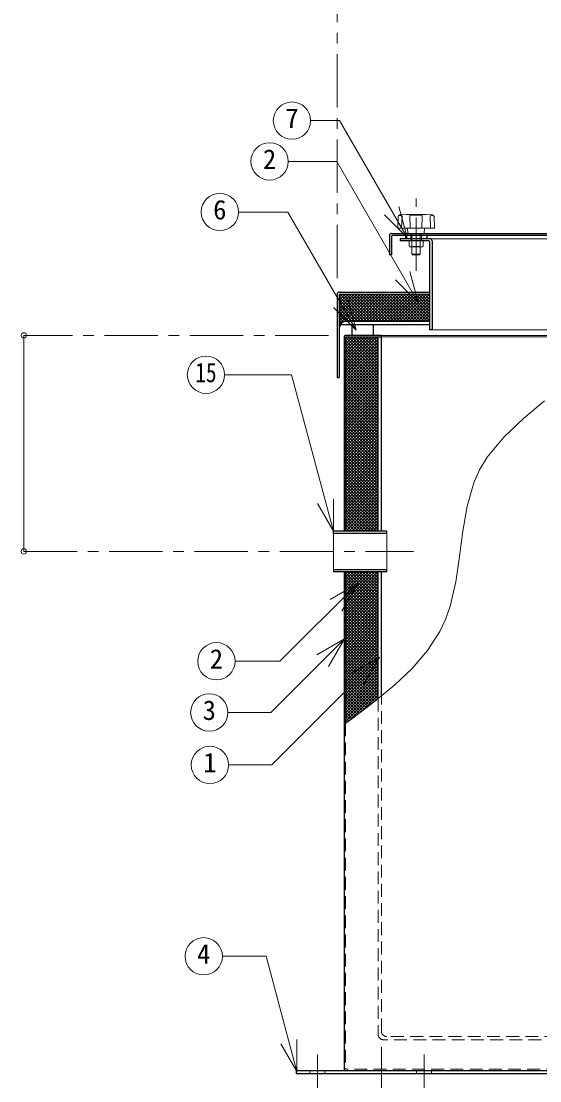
# Model space of a CAD drawing. Units: millimetres at full size, sheet at 1:10; details may follow other scales. Extents: x -2123 to 1927, y -1358 to 1452.
# Drawn here: x -700 to -214, y -832 to 161 of the extents above; entities that cross this region are included whole.
import ezdxf
from ezdxf.enums import TextEntityAlignment as Align

# ---------------------------------------------------------------- set-up
doc = ezdxf.new("R2010")
doc.units = ezdxf.units.MM
doc.header["$LTSCALE"] = 10
doc.header["$PDMODE"] = 32
doc.header["$PDSIZE"] = 5
doc.linetypes.add('CHAIN1', pattern=[8, 5, -1, 1, -1])
doc.linetypes.add('DASHED1', pattern=[1.8, 1.2, -0.6])
doc.layers.add('0-0', color=7, linetype='Continuous', lineweight=18)
doc.styles.add('ＭＳ ゴシック', font='')
doc.styles.get('ＭＳ ゴシック').set_extended_font_data('MS Gothic')

msp = doc.modelspace()

# ---------------------------------------------------------------- linework, layer by layer
at = {"layer": '0-0', "color": 4, "linetype": 'CHAIN1', "lineweight": 9}
for p, q in [((-404.3, -80.09), (-404.3, 206.91)), ((-330.3, -73.09), (-330.3, -5.49)), ((-412.3, -133.59), (-697.8, -133.59)), ((-697.8, -336.09), (-332.8, -336.09)), ((-362.8, -800.59), (-362.8, -1000.59)), ((-422.8, -807.59), (-422.8, -840.59)), ((-322.8, -807.59), (-322.8, -840.59))]:
    msp.add_line(p, q, dxfattribs=at)
at = {"layer": '0-0'}
for p, q in [((-404.61, 29.37), (-450.05, 29.37)), ((-328.32, -102.77), (-404.61, 29.37)), ((-450.39, -18.05), (-496.65, -18.05)), ((-386.54, -128.63), (-450.39, -18.05)), ((-338.73, -41.93), (-346.49, -12.95)), ((-338.73, -41.93), (-359.94, -20.72)), ((-328.32, -102.77), (-336.08, -73.79)), ((-328.32, -102.77), (-349.53, -81.55)), ((-386.54, -128.63), (-407.76, -107.42)), ((-386.54, -128.63), (-394.31, -99.66)), ((-447.04, -170.52), (-509.66, -170.52)), ((-407.75, -317.13), (-447.04, -170.52)), ((-407.75, -317.13), (-407.75, -287.13)), ((-407.75, -317.13), (-422.75, -291.15)), ((-407.8, -319.09), (-407.8, -353.09)), ((-357.8, -319.09), (-357.8, -353.09)), ((-384.91, -365.99), (-410.89, -380.99)), ((-384.91, -365.99), (-399.91, -391.98)), ((-397.25, -417.92), (-423.23, -432.92)), ((-397.25, -417.92), (-412.25, -443.9)), ((-364.48, -435.18), (-390.46, -450.18)), ((-364.48, -435.18), (-379.48, -461.16)), ((-470.79, -715.43), (-511.78, -715.43)), ((-441.89, -823.27), (-470.79, -715.43)), ((-441.89, -823.27), (-441.89, -793.27)), ((-441.89, -823.27), (-456.89, -797.29))]:
    msp.add_line(p, q, dxfattribs=at)
at = {"layer": '0-0', "color": 4, "lineweight": 9}
for p, q in [((-347.47, -32.87), (-347.13, -22.36)), ((-339.71, -20.5), (-345.62, -20.81)), ((-343.85, -33.29), (-343.46, -21.65)), ((-321.31, -20.49), (-339.29, -20.49)), ((-335.78, -33.29), (-336.17, -21.65)), ((-324.82, -33.29), (-324.43, -21.65)), ((-320.89, -20.5), (-314.98, -20.81)), ((-316.75, -33.29), (-317.14, -21.65)), ((-313.13, -32.87), (-313.47, -22.36)), ((-347.07, -33.29), (-313.53, -33.29)), ((-337.93, -37.72), (-338.3, -33.29)), ((-322.67, -37.72), (-322.3, -33.29)), ((-336.8, -45.39), (-336.8, -50.09)), ((-330.3, -45.39), (-330.3, -50.09)), ((-323.8, -45.39), (-323.8, -50.09)), ((-131.23, -43.09), (-317.3, -43.09)), ((-334.3, -50.59), (-334.3, -57.59)), ((-333.8, -58.09), (-334.3, -57.59)), ((-326.3, -57.59), (-334.3, -57.59)), ((-333.8, -58.09), (-326.8, -58.09)), ((-326.3, -57.59), (-326.8, -58.09)), ((-326.3, -50.59), (-326.3, -57.59)), ((-324.05, -50.59), (-323.8, -50.09)), ((-402.3, -123.16), (-374.23, -95.09)), ((-402.3, -120.33), (-377.06, -95.09)), ((-402.3, -117.5), (-379.89, -95.09)), ((-402.3, -114.67), (-382.72, -95.09)), ((-402.3, -111.84), (-385.54, -95.09)), ((-402.3, -109.02), (-388.37, -95.09)), ((-402.3, -106.19), (-391.2, -95.09)), ((-402.3, -103.36), (-394.03, -95.09)), ((-402.3, -100.53), (-396.86, -95.09)), ((-402.3, -97.7), (-399.69, -95.09)), ((-402.3, -97.2), (-378.92, -120.59)), ((-401.55, -95.12), (-376.09, -120.59)), ((-398.76, -95.09), (-373.26, -120.59)), ((-396.94, -120.62), (-371.4, -95.09)), ((-395.93, -95.09), (-370.43, -120.59)), ((-394.07, -120.59), (-368.57, -95.09)), ((-393.1, -95.09), (-367.6, -120.59)), ((-391.25, -120.59), (-365.75, -95.09)), ((-390.27, -95.09), (-364.77, -120.59)), ((-388.42, -120.59), (-362.92, -95.09)), ((-387.44, -95.09), (-361.94, -120.59)), ((-385.59, -120.59), (-360.09, -95.09)), ((-384.62, -95.09), (-359.12, -120.59)), ((-382.76, -120.59), (-357.26, -95.09)), ((-381.79, -95.09), (-356.29, -120.59)), ((-379.93, -120.59), (-354.43, -95.09)), ((-378.96, -95.09), (-353.46, -120.59)), ((-377.1, -120.59), (-351.6, -95.09)), ((-376.13, -95.09), (-350.63, -120.59)), ((-374.27, -120.59), (-348.77, -95.09)), ((-373.3, -95.09), (-347.8, -120.59)), ((-371.45, -120.59), (-345.95, -95.09)), ((-370.47, -95.09), (-344.97, -120.59)), ((-368.62, -120.59), (-343.12, -95.09)), ((-367.65, -95.09), (-342.15, -120.59)), ((-365.79, -120.59), (-340.29, -95.09)), ((-364.82, -95.09), (-339.32, -120.59)), ((-362.96, -120.59), (-337.46, -95.09)), ((-361.99, -95.09), (-336.49, -120.59)), ((-360.13, -120.59), (-334.63, -95.09)), ((-359.16, -95.09), (-333.66, -120.59)), ((-357.3, -120.59), (-331.8, -95.09)), ((-356.33, -95.09), (-330.83, -120.59)), ((-354.48, -120.59), (-328.98, -95.09)), ((-353.5, -95.09), (-328, -120.59)), ((-351.65, -120.59), (-326.15, -95.09)), ((-350.68, -95.09), (-325.18, -120.59)), ((-348.82, -120.59), (-323.32, -95.09)), ((-347.85, -95.09), (-322.35, -120.59)), ((-345.99, -120.59), (-320.49, -95.09)), ((-345.02, -95.09), (-319.52, -120.59)), ((-343.16, -120.59), (-317.66, -95.09)), ((-342.19, -95.09), (-317.3, -119.98)), ((-340.33, -120.59), (-317.3, -97.55)), ((-339.36, -95.09), (-317.3, -117.15)), ((-336.53, -95.09), (-317.3, -114.32)), ((-333.7, -95.09), (-317.3, -111.49)), ((-330.88, -95.09), (-317.3, -108.66)), ((-328.05, -95.09), (-317.3, -105.83)), ((-325.22, -95.09), (-317.3, -103)), ((-322.39, -95.09), (-317.3, -100.18)), ((-319.56, -95.09), (-317.3, -97.35)), ((-402.3, -100.03), (-381.74, -120.59)), ((-402.3, -102.86), (-384.57, -120.59)), ((-402.3, -105.69), (-387.4, -120.59)), ((-402.3, -108.51), (-390.23, -120.59)), ((-337.51, -120.59), (-317.3, -100.38)), ((-334.68, -120.59), (-317.3, -103.21)), ((-331.85, -120.59), (-317.3, -106.04)), ((-329.02, -120.59), (-317.3, -108.87)), ((-402.3, -111.34), (-393.06, -120.59)), ((-402.3, -114.17), (-395.89, -120.59)), ((-402.3, -117), (-398.35, -120.95)), ((-326.19, -120.59), (-317.3, -111.7)), ((-323.36, -120.59), (-317.3, -114.52)), ((-320.53, -120.59), (-317.3, -117.35)), ((-402.3, -119.83), (-400.15, -121.98)), ((-402.3, -122.66), (-401.45, -123.51)), ((-402.3, -125.49), (-402.21, -125.57)), ((-402.3, -125.99), (-402.27, -125.95)), ((-317.71, -120.59), (-317.3, -120.18)), ((-315.3, -128.59), (-152.17, -128.59)), ((-697.8, -133.59), (-697.8, -336.09)), ((-396.3, -164.44), (-366.95, -135.09)), ((-396.3, -161.61), (-369.77, -135.09)), ((-396.3, -158.78), (-372.6, -135.09)), ((-396.3, -155.96), (-375.43, -135.09)), ((-396.3, -136.16), (-395.23, -135.09)), ((-396.3, -138.99), (-392.4, -135.09)), ((-396.3, -141.81), (-389.57, -135.09)), ((-396.3, -144.64), (-386.75, -135.09)), ((-396.3, -147.47), (-383.92, -135.09)), ((-396.3, -150.3), (-381.09, -135.09)), ((-396.3, -153.13), (-378.26, -135.09)), ((-396.3, -167.27), (-365.8, -136.77)), ((-396.3, -138.34), (-365.8, -168.84)), ((-396.25, -135.57), (-365.8, -166.01)), ((-393.9, -135.09), (-365.8, -163.19)), ((-391.07, -135.09), (-365.8, -160.36)), ((-388.24, -135.09), (-365.8, -157.53)), ((-385.42, -135.09), (-365.8, -154.7)), ((-382.59, -135.09), (-365.8, -151.87)), ((-379.76, -135.09), (-365.8, -149.04)), ((-376.93, -135.09), (-365.8, -146.22)), ((-374.1, -135.09), (-365.8, -143.39)), ((-371.27, -135.09), (-365.8, -140.56)), ((-368.44, -135.09), (-365.8, -137.73)), ((-362.8, -133.59), (-154.49, -133.59)), ((-362.8, -135.09), (-155.19, -135.09)), ((-396.3, -170.1), (-365.8, -139.6)), ((-396.3, -141.17), (-365.8, -171.67)), ((-396.3, -172.93), (-365.8, -142.43)), ((-396.3, -144), (-365.8, -174.5)), ((-396.3, -175.76), (-365.8, -145.26)), ((-396.3, -146.83), (-365.8, -177.33)), ((-396.3, -178.58), (-365.8, -148.08)), ((-396.3, -149.66), (-365.8, -180.16)), ((-396.3, -181.41), (-365.8, -150.91)), ((-396.3, -152.49), (-365.8, -182.99)), ((-396.3, -184.24), (-365.8, -153.74)), ((-396.3, -155.31), (-365.8, -185.81)), ((-396.3, -187.07), (-365.8, -156.57)), ((-396.3, -158.14), (-365.8, -188.64)), ((-396.3, -189.9), (-365.8, -159.4)), ((-396.3, -160.97), (-365.8, -191.47)), ((-396.3, -192.73), (-365.8, -162.23)), ((-396.3, -163.8), (-365.8, -194.3)), ((-396.3, -195.55), (-365.8, -165.05)), ((-396.3, -166.63), (-365.8, -197.13)), ((-396.3, -198.38), (-365.8, -167.88)), ((-396.3, -169.46), (-365.8, -199.96)), ((-396.3, -201.21), (-365.8, -170.71)), ((-396.3, -172.28), (-365.8, -202.78)), ((-396.3, -204.04), (-365.8, -173.54)), ((-396.3, -175.11), (-365.8, -205.61)), ((-396.3, -206.87), (-365.8, -176.37)), ((-396.3, -177.94), (-365.8, -208.44)), ((-396.3, -209.7), (-365.8, -179.2)), ((-396.3, -180.77), (-365.8, -211.27)), ((-396.3, -212.52), (-365.8, -182.02)), ((-396.3, -183.6), (-365.8, -214.1)), ((-396.3, -215.35), (-365.8, -184.85)), ((-396.3, -186.43), (-365.8, -216.93)), ((-396.3, -218.18), (-365.8, -187.68)), ((-396.3, -189.25), (-365.8, -219.75)), ((-396.3, -221.01), (-365.8, -190.51)), ((-396.3, -192.08), (-365.8, -222.58)), ((-396.3, -223.84), (-365.8, -193.34)), ((-396.3, -194.91), (-365.8, -225.41)), ((-396.3, -226.67), (-365.8, -196.17)), ((-396.3, -197.74), (-365.8, -228.24)), ((-396.3, -229.5), (-365.8, -199)), ((-396.3, -200.57), (-365.8, -231.07)), ((-396.3, -232.32), (-365.8, -201.82)), ((-396.3, -203.4), (-365.8, -233.9)), ((-396.3, -235.15), (-365.8, -204.65)), ((-396.3, -206.23), (-365.8, -236.73)), ((-396.3, -237.98), (-365.8, -207.48)), ((-396.3, -209.05), (-365.8, -239.55)), ((-396.3, -240.81), (-365.8, -210.31)), ((-396.3, -211.88), (-365.8, -242.38)), ((-396.3, -243.64), (-365.8, -213.14)), ((-396.3, -214.71), (-365.8, -245.21)), ((-396.3, -246.47), (-365.8, -215.97)), ((-396.3, -217.54), (-365.8, -248.04)), ((-396.3, -249.29), (-365.8, -218.79)), ((-396.3, -220.37), (-365.8, -250.87)), ((-396.3, -252.12), (-365.8, -221.62)), ((-396.3, -223.2), (-365.8, -253.7)), ((-396.3, -254.95), (-365.8, -224.45)), ((-396.3, -226.02), (-365.8, -256.52)), ((-396.3, -257.78), (-365.8, -227.28)), ((-396.3, -228.85), (-365.8, -259.35)), ((-396.3, -260.61), (-365.8, -230.11)), ((-396.3, -231.68), (-365.8, -262.18)), ((-396.3, -263.44), (-365.8, -232.94)), ((-396.3, -234.51), (-365.8, -265.01)), ((-396.3, -266.27), (-365.8, -235.77)), ((-396.3, -237.34), (-365.8, -267.84)), ((-396.3, -269.09), (-365.8, -238.59)), ((-396.3, -240.17), (-365.8, -270.67)), ((-396.3, -271.92), (-365.8, -241.42)), ((-396.3, -242.99), (-365.8, -273.49)), ((-396.3, -274.75), (-365.8, -244.25)), ((-396.3, -245.82), (-365.8, -276.32)), ((-396.3, -277.58), (-365.8, -247.08)), ((-396.3, -248.65), (-365.8, -279.15)), ((-396.3, -280.41), (-365.8, -249.91)), ((-396.3, -251.48), (-365.8, -281.98)), ((-396.3, -283.24), (-365.8, -252.74)), ((-396.3, -254.31), (-365.8, -284.81)), ((-396.3, -286.06), (-365.8, -255.56)), ((-396.3, -257.14), (-365.8, -287.64)), ((-396.3, -288.89), (-365.8, -258.39)), ((-396.3, -259.97), (-365.8, -290.47)), ((-396.3, -291.72), (-365.8, -261.22)), ((-396.3, -262.79), (-365.8, -293.29)), ((-396.3, -294.55), (-365.8, -264.05)), ((-396.3, -265.62), (-365.8, -296.12)), ((-396.3, -297.38), (-365.8, -266.88)), ((-396.3, -268.45), (-365.8, -298.95)), ((-396.3, -300.21), (-365.8, -269.71)), ((-396.3, -271.28), (-365.8, -301.78)), ((-396.3, -303.03), (-365.8, -272.53)), ((-396.3, -274.11), (-365.8, -304.61)), ((-396.3, -305.86), (-365.8, -275.36)), ((-396.3, -276.94), (-365.8, -307.44)), ((-396.3, -308.69), (-365.8, -278.19)), ((-396.3, -279.76), (-365.8, -310.26)), ((-396.3, -311.52), (-365.8, -281.02)), ((-396.3, -282.59), (-365.8, -313.09)), ((-396.3, -314.35), (-365.8, -283.85)), ((-396.3, -285.42), (-365.8, -315.92)), ((-396.21, -317.09), (-365.8, -286.68)), ((-396.3, -288.25), (-367.46, -317.09)), ((-396.3, -291.08), (-370.29, -317.09)), ((-396.3, -293.91), (-373.12, -317.09)), ((-396.3, -296.73), (-375.95, -317.09)), ((-393.38, -317.09), (-365.8, -289.51)), ((-390.55, -317.09), (-365.8, -292.33)), ((-387.73, -317.09), (-365.8, -295.16)), ((-396.3, -299.56), (-378.78, -317.09)), ((-396.3, -302.39), (-381.61, -317.09)), ((-396.3, -305.22), (-384.43, -317.09)), ((-384.9, -317.09), (-365.8, -297.99)), ((-382.07, -317.09), (-365.8, -300.82)), ((-379.24, -317.09), (-365.8, -303.65)), ((-376.41, -317.09), (-365.8, -306.48)), ((-396.3, -308.05), (-387.26, -317.09)), ((-396.3, -310.88), (-390.09, -317.09)), ((-396.3, -313.71), (-392.92, -317.09)), ((-396.3, -316.53), (-395.75, -317.09)), ((-373.58, -317.09), (-365.8, -309.3)), ((-370.76, -317.09), (-365.8, -312.13)), ((-367.93, -317.09), (-365.8, -314.96)), ((-396.3, -385.06), (-366.33, -355.09)), ((-396.3, -382.23), (-369.16, -355.09)), ((-396.3, -379.4), (-371.99, -355.09)), ((-396.3, -376.57), (-374.81, -355.09)), ((-396.3, -373.75), (-377.64, -355.09)), ((-396.3, -370.92), (-380.47, -355.09)), ((-396.3, -368.09), (-383.3, -355.09)), ((-396.3, -365.26), (-386.13, -355.09)), ((-396.3, -362.43), (-388.96, -355.09)), ((-396.3, -359.6), (-391.78, -355.09)), ((-396.3, -356.77), (-394.61, -355.09)), ((-396.3, -356.13), (-365.8, -386.63)), ((-396.3, -387.89), (-365.8, -357.39)), ((-394.52, -355.09), (-365.8, -383.8)), ((-391.69, -355.09), (-365.8, -380.97)), ((-388.86, -355.09), (-365.8, -378.15)), ((-386.03, -355.09), (-365.8, -375.32)), ((-383.2, -355.09), (-365.8, -372.49)), ((-380.38, -355.09), (-365.8, -369.66)), ((-377.55, -355.09), (-365.8, -366.83)), ((-374.72, -355.09), (-365.8, -364)), ((-371.89, -355.09), (-365.8, -361.18)), ((-369.06, -355.09), (-365.8, -358.35)), ((-366.23, -355.09), (-365.8, -355.52)), ((-396.3, -358.96), (-365.8, -389.46)), ((-396.3, -390.72), (-365.8, -360.22)), ((-396.3, -361.79), (-365.8, -392.29)), ((-396.3, -393.54), (-365.8, -363.04)), ((-396.3, -364.62), (-365.8, -395.12)), ((-396.3, -396.37), (-365.8, -365.87)), ((-396.3, -367.45), (-365.8, -397.95)), ((-396.3, -399.2), (-365.8, -368.7)), ((-396.3, -370.27), (-365.8, -400.77)), ((-396.3, -402.03), (-365.8, -371.53)), ((-396.3, -373.1), (-365.8, -403.6)), ((-396.3, -404.86), (-365.8, -374.36)), ((-396.3, -375.93), (-365.8, -406.43)), ((-396.3, -407.69), (-365.8, -377.19)), ((-396.3, -378.76), (-365.8, -409.26)), ((-396.3, -410.51), (-365.8, -380.01)), ((-396.3, -381.59), (-365.8, -412.09)), ((-396.3, -413.34), (-365.8, -382.84)), ((-396.3, -384.42), (-365.8, -414.92)), ((-396.3, -416.17), (-365.8, -385.67)), ((-396.3, -387.24), (-365.8, -417.74)), ((-396.3, -419), (-365.8, -388.5)), ((-396.3, -390.07), (-365.8, -420.57)), ((-396.3, -421.83), (-365.8, -391.33)), ((-396.3, -392.9), (-365.8, -423.4)), ((-396.3, -424.66), (-365.8, -394.16)), ((-396.3, -395.73), (-365.8, -426.23)), ((-396.3, -427.49), (-365.8, -396.99)), ((-396.3, -398.56), (-365.8, -429.06)), ((-396.3, -430.31), (-365.8, -399.81)), ((-396.3, -401.39), (-365.8, -431.89)), ((-396.3, -433.14), (-365.8, -402.64)), ((-396.3, -404.22), (-365.8, -434.72)), ((-396.3, -435.97), (-365.8, -405.47)), ((-396.3, -407.04), (-365.8, -437.54)), ((-396.3, -438.8), (-365.8, -408.3)), ((-396.3, -409.87), (-365.8, -440.37)), ((-396.3, -441.63), (-365.8, -411.13)), ((-396.3, -412.7), (-365.8, -443.2)), ((-396.3, -444.46), (-365.8, -413.96)), ((-396.3, -415.53), (-365.8, -446.03)), ((-396.3, -447.28), (-365.8, -416.78)), ((-396.3, -418.36), (-365.8, -448.86)), ((-396.3, -450.11), (-365.8, -419.61)), ((-396.3, -421.19), (-365.8, -451.69)), ((-396.3, -452.94), (-365.8, -422.44)), ((-396.3, -424.01), (-365.8, -454.51)), ((-396.3, -455.77), (-365.8, -425.27)), ((-396.3, -426.84), (-365.8, -457.34)), ((-396.3, -458.6), (-365.8, -428.1)), ((-396.3, -429.67), (-365.8, -460.17)), ((-396.3, -461.43), (-365.8, -430.93)), ((-396.3, -432.5), (-365.8, -463)), ((-396.3, -464.25), (-365.8, -433.75)), ((-396.3, -435.33), (-365.8, -465.83)), ((-396.3, -467.08), (-365.8, -436.58)), ((-396.3, -438.16), (-365.8, -468.66)), ((-396.3, -469.91), (-365.8, -439.41)), ((-396.3, -440.98), (-365.8, -471.48)), ((-396.3, -472.74), (-365.8, -442.24)), ((-396.3, -443.81), (-366, -474.12)), ((-396.3, -475.57), (-365.8, -445.07)), ((-396.3, -446.64), (-367.55, -475.4)), ((-396.3, -478.4), (-365.8, -447.9)), ((-396.3, -449.47), (-369.13, -476.64)), ((-396.3, -481.23), (-365.8, -450.73)), ((-396.3, -452.3), (-370.74, -477.86)), ((-396.3, -484.05), (-365.8, -453.55)), ((-396.3, -455.13), (-372.35, -479.08)), ((-396.3, -486.88), (-365.8, -456.38)), ((-396.3, -457.96), (-373.96, -480.3)), ((-396.3, -489.71), (-365.8, -459.21)), ((-396.3, -460.78), (-375.56, -481.52)), ((-396.3, -492.54), (-365.8, -462.04)), ((-396.3, -463.61), (-377.17, -482.74)), ((-396.3, -495.37), (-365.8, -464.87)), ((-396.3, -466.44), (-378.78, -483.96)), ((-396.3, -469.27), (-380.38, -485.19)), ((-396.3, -472.1), (-381.99, -486.41)), ((-396.3, -474.93), (-383.6, -487.63)), ((-392, -493.9), (-365.8, -467.7)), ((-380.71, -485.43), (-365.8, -470.52)), ((-368.93, -476.48), (-365.8, -473.35)), ((-396.3, -477.75), (-385.21, -488.85)), ((-396.3, -480.58), (-386.81, -490.07)), ((-396.3, -483.41), (-388.44, -491.27)), ((-396.3, -486.24), (-390.07, -492.47)), ((-396.3, -489.07), (-391.7, -493.67)), ((-396.3, -491.9), (-393.33, -494.87)), ((-396.3, -494.72), (-394.95, -496.07))]:
    msp.add_line(p, q, dxfattribs=at)
at = {"layer": '0-0', "color": 5, "lineweight": 25}
for p, q in [((-353.3, -38.09), (-130.68, -38.09)), ((-355.3, -40.09), (-355.3, -58.09)), ((-130.9, -40.09), (-352.3, -40.09)), ((-317.3, -43.09), (-345.3, -43.09)), ((-345.3, -43.09), (-345.3, -45.09)), ((-318.3, -45.09), (-345.3, -45.09)), ((-340.3, -40.09), (-340.3, -43.09)), ((-320.3, -40.09), (-320.3, -43.09)), ((-317.3, -128.59), (-317.3, -46.09)), ((-315.3, -45.09), (-315.3, -128.59)), ((-404.3, -95.09), (-404.3, -173.09)), ((-402.3, -93.09), (-317.3, -93.09)), ((-402.3, -96.09), (-402.3, -173.09)), ((-401.3, -95.09), (-317.3, -95.09)), ((-399.3, -123.59), (-317.3, -123.59)), ((-317.3, -120.59), (-396.3, -120.59)), ((-390.3, -133.59), (-390.3, -123.59)), ((-370.3, -133.59), (-370.3, -123.59)), ((-315.3, -128.59), (-317.3, -128.59)), ((-397.8, -135.09), (-397.8, -317.09)), ((-396.3, -317.09), (-396.3, -135.84)), ((-395.55, -135.09), (-362.8, -135.09)), ((-365.8, -317.09), (-365.8, -135.09)), ((-404.3, -173.09), (-402.3, -173.09)), ((-357.8, -317.09), (-407.8, -317.09)), ((-407.8, -319.09), (-407.8, -317.09)), ((-357.8, -319.09), (-357.8, -317.09)), ((-407.8, -319.09), (-357.8, -319.09)), ((-407.8, -353.09), (-357.8, -353.09)), ((-407.8, -353.09), (-407.8, -355.09)), ((-357.8, -355.09), (-407.8, -355.09)), ((-397.8, -355.09), (-397.8, -821.09)), ((-396.3, -497.07), (-396.3, -355.09)), ((-365.8, -473.96), (-365.8, -355.09)), ((-362.8, -471.48), (-362.8, -355.09)), ((-357.8, -355.09), (-357.8, -353.09)), ((-442.8, -822.59), (-442.8, -825.59)), ((247.2, -822.59), (-442.8, -822.59)), ((247.2, -825.59), (-442.8, -825.59))]:
    msp.add_line(p, q, dxfattribs=at)
at = {"layer": '0-0', "color": 4, "linetype": 'DASHED1', "lineweight": 9}
for p, q in [((-335.3, -45.09), (-335.3, -38.09)), ((-334.3, -50.59), (-334.3, -38.09)), ((-326.3, -50.59), (-326.3, -38.09)), ((-325.3, -45.09), (-325.3, -38.09)), ((-429.8, -822.59), (-429.8, -825.59)), ((-415.8, -822.59), (-415.8, -825.59))]:
    msp.add_line(p, q, dxfattribs=at)
at = {"layer": '0-0', "linetype": 'DASHED1'}
for p, q in [((-365.8, -473.96), (-365.8, -788.59)), ((-362.8, -785.59), (-362.8, -471.48)), ((-396.3, -497.07), (-396.3, -820.34)), ((165.2, -793.59), (-360.8, -793.59)), ((162.2, -790.59), (-357.8, -790.59)), ((199.95, -821.09), (-395.55, -821.09)), ((-377.8, -821.09), (-377.8, -822.59)), ((-329.8, -822.59), (-329.8, -825.59)), ((-315.8, -822.59), (-315.8, -825.59))]:
    msp.add_line(p, q, dxfattribs=at)
at = {"layer": '0-0'}
for points in [[(-338.73, -41.93), (-401.96, 67.58), (-429.08, 67.58)], [(-209.91, -194.81), (-229.55, -211.52), (-247.92, -228.9), (-263.55, -247.77), (-270.77, -259.72), (-276.05, -271.67), (-282.42, -293.76), (-286.48, -317.1), (-289.58, -340.96), (-293.08, -364.6), (-298.33, -387.3), (-302.71, -399.75), (-308.03, -410.98), (-319.68, -429.01), (-333.95, -445.62), (-350.27, -461.12), (-368.06, -475.82), (-386.77, -490.03), (-397.8, -498.17)], [(-384.91, -365.99), (-457.87, -438.96), (-499.84, -438.96)], [(-397.25, -417.92), (-466.31, -486.97), (-506.54, -486.97)], [(-364.48, -435.18), (-465.4, -536.1), (-505.98, -536.1)]]:
    msp.add_lwpolyline(points, dxfattribs=at)
at = {"layer": '0-0', "color": 5, "lineweight": 25}
for points in [[(-353.3, -41.09), (-353.3, -58.09), (-355.3, -58.09)], [(-362.8, -317.09), (-362.8, -133.59), (-396.3, -133.59)]]:
    msp.add_lwpolyline(points, dxfattribs=at)
at = {"layer": '0-0', "color": 4, "lineweight": 9}
msp.add_lwpolyline([(-324.05, -50.59), (-336.55, -50.59), (-336.8, -50.09)], dxfattribs=at)
at = {"layer": '0-0'}
for centre in [(-446.58, 67.58), (-467.55, 29.37), (-514.15, -18.05), (-527.16, -170.52), (-517.34, -438.96), (-524.04, -486.97), (-523.48, -536.1), (-529.28, -715.43)]:
    msp.add_circle(centre, 17.5, dxfattribs=at)
at = {"layer": '0-0', "color": 4, "lineweight": 9}
for centre, radius, start, end in [((-345.53, -22.41), 1.6, 93.01913, 178.15415), ((-345.91, -22.94), 1.66, 93.02757, 128.73305), ((-345.84, -29.25), 7.97, 72.62002, 91.09064), ((-339.29, -28.49), 8, 90, 93.01913), ((-335.77, -21.64), 0.4, 97.29873, 181.90915), ((-330.3, -64.36), 43.47, 82.70127, 97.29873), ((-324.83, -21.64), 0.4, 358.09085, 82.70127), ((-321.31, -28.49), 8, 86.98087, 90), ((-314.76, -29.25), 7.97, 88.90936, 107.37998), ((-315.07, -22.41), 1.6, 1.84585, 86.98087), ((-314.7, -22.94), 1.66, 51.26695, 86.97243), ((-347.07, -32.89), 0.4, 178.15415, 270), ((-337.53, -37.69), 0.4, 184.76364, 270), ((-323.07, -37.69), 0.4, 270, 355.23636), ((-313.53, -32.89), 0.4, 270, 1.84585), ((-336.5, -45.39), 0.3, 90, 180), ((-330.6, -45.39), 0.3, 0, 90), ((-330, -45.39), 0.3, 90, 180), ((-324.1, -45.39), 0.3, 0, 90), ((-340.48, 37.86), 88.54, 272.54473, 276.60311), ((-320.12, 37.86), 88.54, 263.39689, 267.45527)]:
    msp.add_arc(centre, radius, start, end, dxfattribs=at)
at = {"layer": '0-0', "color": 5, "lineweight": 25}
for centre, radius, start, end in [((-353.3, -40.09), 2, 90, 180), ((-352.3, -41.09), 1, 90, 180), ((-318.3, -46.09), 1, 0, 90), ((-317.3, -45.09), 2, 0, 90), ((-402.3, -95.09), 2, 90, 180), ((-401.3, -96.09), 1, 90, 180), ((-396.3, -126.59), 6, 90, 180), ((-399.3, -126.59), 3, 90, 180), ((-396.3, -135.09), 1.5, 90, 180), ((-395.55, -135.84), 0.75, 90, 180), ((-396.3, -821.09), 1.5, 180, 270)]:
    msp.add_arc(centre, radius, start, end, dxfattribs=at)
at = {"layer": '0-0', "linetype": 'DASHED1'}
for centre, radius in [((-360.8, -788.59), 5), ((-357.8, -785.59), 5), ((-395.55, -820.34), 0.75)]:
    msp.add_arc(centre, radius, 180, 270, dxfattribs=at)
at = {"layer": '0-0', "color": 1}
for p in [(-697.8, -133.59), (-697.8, -336.09)]:
    msp.add_point(p, dxfattribs=at)

# ---------------------------------------------------------------- texts
at = {"layer": '0-0', "style": 'ＭＳ ゴシック'}
for s, p in [('7', (-452.83, 55.08)), ('2', (-473.8, 16.87)), ('6', (-520.4, -30.55)), ('2', (-523.59, -451.46)), ('3', (-530.29, -499.47)), ('1', (-529.73, -548.6)), ('4', (-535.53, -727.93))]:
    msp.add_text(s, height=18.33, dxfattribs=at).set_placement(p, align=Align.BOTTOM_LEFT)
at = {"layer": '0-0', "style": 'ＭＳ ゴシック', "width": 0.8}
msp.add_text('15', height=18.33, dxfattribs=at).set_placement((-537.16, -183.02), align=Align.BOTTOM_LEFT)

doc.saveas('drawing.dxf')
